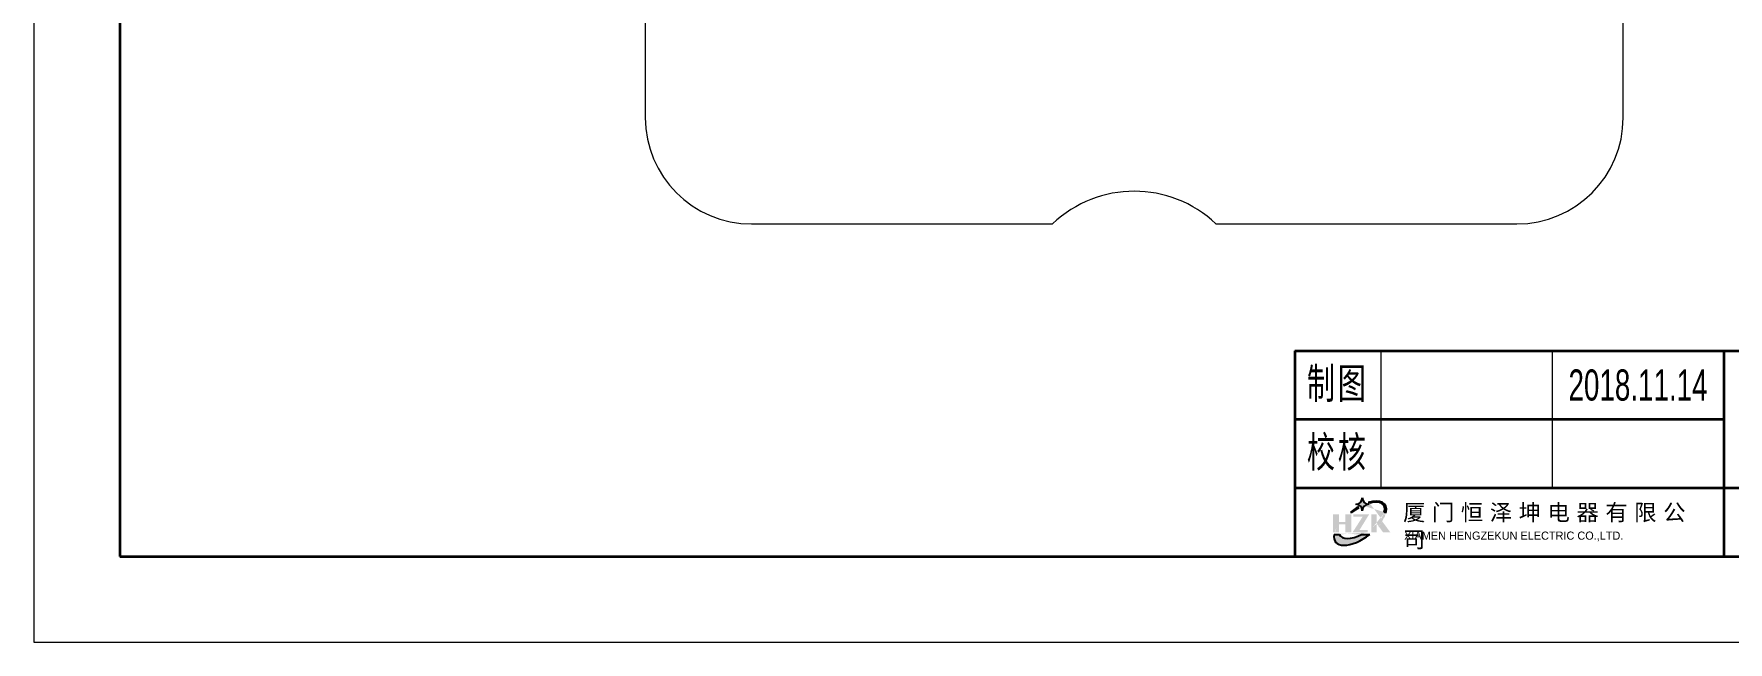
# Model space of a CAD drawing. Header units: millimetres. Extents: x 2746 to 4231, y 4731 to 5781.
# Drawn here: x 2746 to 3734, y 4731 to 5085 of the extents above; entities that cross this region are included whole.
import ezdxf
from ezdxf.enums import TextEntityAlignment as Align

# ---------------------------------------------------------------- set-up
doc = ezdxf.new("R2010")
doc.units = ezdxf.units.MM
for name, color, linetype, lineweight in [('core', 7, 'Continuous', 20), ('文字层', 3, 'Continuous', 18), ('粗实线层', 7, 'Continuous', 35), ('细实线层', 7, 'Continuous', 18)]:
    doc.layers.add(name, color=color, linetype=linetype, lineweight=lineweight)
doc.styles.add('标准', font='FSGB2312.ttf', dxfattribs={"width": 0.667})

# ---------------------------------------------------------------- blocks, each defined once
blk = doc.blocks.new('A4-国标')
h = blk.add_hatch(color=3)
h.dxf.hatch_style = 1
edge = h.paths.add_edge_path()
edge.add_ellipse((6.11, -91.13), major_axis=(-2.89, -2.17), ratio=0.475526, start_angle=332.9837, end_angle=451.7686)
edge.add_line((7.23, -92.44), (6.27, -92.44))
edge.add_ellipse((6.29, -90.78), major_axis=(-2.55, -1.75), ratio=0.462381, start_angle=355.8889, end_angle=432.0902, ccw=False)
edge.add_line((3.69, -92.44), (3.07, -92.44))
edge = h.paths.add_edge_path()
edge.add_ellipse((6.11, -91.13), major_axis=(-2.89, -2.17), ratio=0.475526, start_angle=152.9499, end_angle=232.8461)
edge.add_arc((7.32, -88.07), 0.709, 246.2468, 261.3719)
edge.add_ellipse((6.29, -90.78), major_axis=(-2.55, -1.75), ratio=0.462381, start_angle=150.9505, end_angle=232.0867, ccw=False)
edge.add_line((8.91, -89.82), (9.16, -89.82))
edge = h.paths.add_edge_path()
edge.add_ellipse((6.29, -90.78), major_axis=(-2.55, -1.75), ratio=0.462381, start_angle=259.9884, end_angle=277.0287, ccw=False)
edge.add_arc((5.6, -89.68), 0.495, 47.0815, 59.7575)
edge.add_ellipse((6.11, -91.13), major_axis=(-2.89, -2.17), ratio=0.475526, start_angle=255.3223, end_angle=271.8023)
edge.add_line((4.99, -89.82), (5.17, -89.82))
h.paths.add_polyline_path([(5.06, -90.08), (4.36, -90.08), (4.36, -90.99), (3.65, -90.99), (3.65, -90.08), (2.95, -90.08), (2.95, -92.18), (3.65, -92.18), (3.65, -91.27), (4.36, -91.27), (4.36, -92.18), (5.06, -92.18)])
h.paths.add_polyline_path([(7.16, -90.08), (5.32, -90.08), (5.32, -90.36), (6.4, -90.36), (5.23, -92.18), (6.99, -92.18), (6.99, -91.9), (6.04, -91.9)])
h.paths.add_polyline_path([(8.04, -90.08), (7.39, -90.08), (7.39, -92.18), (8.04, -92.18)])
edge = h.paths.add_edge_path()
edge.add_ellipse((6.11, -91.13), major_axis=(-2.89, -2.17), ratio=0.475526, start_angle=127.0084, end_angle=146.5686)
edge.add_line((9.09, -90.08), (8.82, -90.08))
edge.add_ellipse((6.29, -90.78), major_axis=(-2.55, -1.75), ratio=0.462381, start_angle=113.418, end_angle=143.4361, ccw=False)
edge.add_line((8.04, -91.17), (8.77, -92.18))
edge.add_line((8.77, -92.18), (9.62, -92.18))
edge.add_line((9.62, -92.18), (8.68, -90.92))
h.paths.add_polyline_path([(7.11, -88.92, -0.414214), (6.36, -88.16, -0.414214), (5.6, -88.92, -0.414214), (6.36, -89.68, -0.414214)])
at = {"color": 3}
for p, q in [((4.99, -89.82), (5.17, -89.82)), ((8.91, -89.82), (9.16, -89.82)), ((3.07, -92.44), (3.69, -92.44)), ((6.27, -92.44), (7.23, -92.44))]:
    blk.add_line(p, q, dxfattribs=at)
for centre, radius, start, end in [((5.6, -88.16), 0.758, 270, 0), ((7.11, -88.16), 0.758, 180, 270), ((7.32, -88.07), 0.709, 246.2468, 261.3719), ((5.6, -89.68), 0.758, 0, 90), ((5.6, -89.68), 0.495, 47.0815, 59.7575), ((7.11, -89.68), 0.758, 90, 180)]:
    blk.add_arc(centre, radius, start, end, dxfattribs=at)
for centre, major_axis, ratio, start_param, end_param in [((6.11, -91.13), (-2.89, -2.17), 0.475526, 2.66948, 4.06393), ((6.29, -90.78), (-2.55, -1.75), 0.462381, 2.634582, 4.050677), ((6.11, -91.13), (-2.89, -2.17), 0.475526, 4.456214, 4.743846), ((6.29, -90.78), (-2.55, -1.75), 0.462381, 4.537653, 4.835062), ((6.11, -91.13), (-2.89, -2.17), 0.475526, 5.811661, 7.88485), ((6.29, -90.78), (-2.55, -1.75), 0.462381, 6.211432, 7.541397)]:
    blk.add_ellipse(centre, major_axis=major_axis, ratio=ratio, start_param=start_param, end_param=end_param, dxfattribs=at)
at = {"layer": '粗实线层'}
for p, q in [((-138.5, 95), (-138.5, -95)), ((-1.5, -71), (-1.5, -95)), ((-1.5, -71), (138.5, -71)), ((48.5, -71), (48.5, -95)), ((-1.5, -79), (48.5, -79)), ((-1.5, -87), (138.5, -87)), ((-138.5, -95), (138.5, -95)), ((-1.5, -95), (138.5, -95))]:
    blk.add_line(p, q, dxfattribs=at)
at = {"layer": '细实线层'}
for p, q in [((-148.5, 105), (-148.5, -105)), ((8.5, -71), (8.5, -87)), ((28.5, -71), (28.5, -87)), ((-148.5, -105), (148.5, -105))]:
    blk.add_line(p, q, dxfattribs=at)
at = {"attachment_point": 1}
for s, width, insert, char_height in [('{\\f汉仪综艺体简|b0|i0|c134|p49;\\T1.3;\\C3;厦门恒泽坤电器有限公司}', 34.3734, (11.11, -88.91), 1.9), ('\\pt33.25,45.6;{\\f汉仪综艺体简|b0|i0|c134|p49;\\C3;XIAMEN HENGZEKUN ELECTRIC CO.,LTD.}', 37.9258, (11.24, -92.1), 0.95)]:
    blk.add_mtext_dynamic_manual_height_columns(s, width=width, gutter_width=12.5, heights=[0], dxfattribs=dict(at, insert=insert, char_height=char_height))
at = {"layer": '文字层', "char_height": 3.597, "width": 18, "attachment_point": 5, "line_spacing_factor": 0.963108, "style": '标准'}
for s, insert in [('\\T1.1;制图', (3.5, -75)), ('\\T1.1;校核', (3.5, -83))]:
    blk.add_mtext(s, dxfattribs=dict(at, insert=insert))
at = {"layer": '文字层', "style": '标准', "width": 0.667}
blk.add_attdef('左上角图纸编号', text='', height=5.19, rotation=180, dxfattribs=at).set_placement((-113.41, 90), align=Align.MIDDLE_CENTER)
for tag, height, p in [('制图签名', 3.63, (18.5, -75)), ('制图日期', 3.63, (38.5, -75)), ('图纸比例', 3.63, (128.77, -74.91)), ('图纸名称', 5.19, (78.5, -79)), ('校核签名', 3.63, (18.5, -83)), ('校核日期', 3.63, (38.5, -83)), ('材料', 3.63, (128.56, -82.62)), ('图纸编号', 3.63, (93.5, -91))]:
    blk.add_attdef(tag, text='', height=height, dxfattribs=at).set_placement(p, align=Align.MIDDLE_CENTER)

msp = doc.modelspace()

# ---------------------------------------------------------------- linework, layer by layer
at = {"layer": 'core'}
for p, q in [((3102.52, 5186.3), (3102.52, 5036.59)), ((3672.52, 5036.59), (3672.52, 5186.3)), ((3164.52, 4974.59), (3339.9, 4974.59)), ((3435.14, 4974.59), (3610.52, 4974.59))]:
    msp.add_line(p, q, dxfattribs=at)
for centre, radius, start, end in [((3164.52, 5036.59), 62, 180, 270), ((3610.52, 5036.59), 62, 270, 0), ((3387.52, 4924.59), 69.05, 46.39511, 133.60489)]:
    msp.add_arc(centre, radius, start, end, dxfattribs=at)

# ---------------------------------------------------------------- block references
at = {"lineweight": 18}
ref = msp.add_blockref('A4-国标', (3488.68, 5255.61), dxfattribs=dict(at, xscale=5, yscale=5, zscale=5))
ref.add_attrib('制图日期', '2018.11.14', dxfattribs={"layer": '文字层', "height": 18.167, "style": '标准', "width": 0.667}).set_placement((3681.18, 4880.61), align=Align.MIDDLE_CENTER)

doc.saveas('drawing.dxf')
